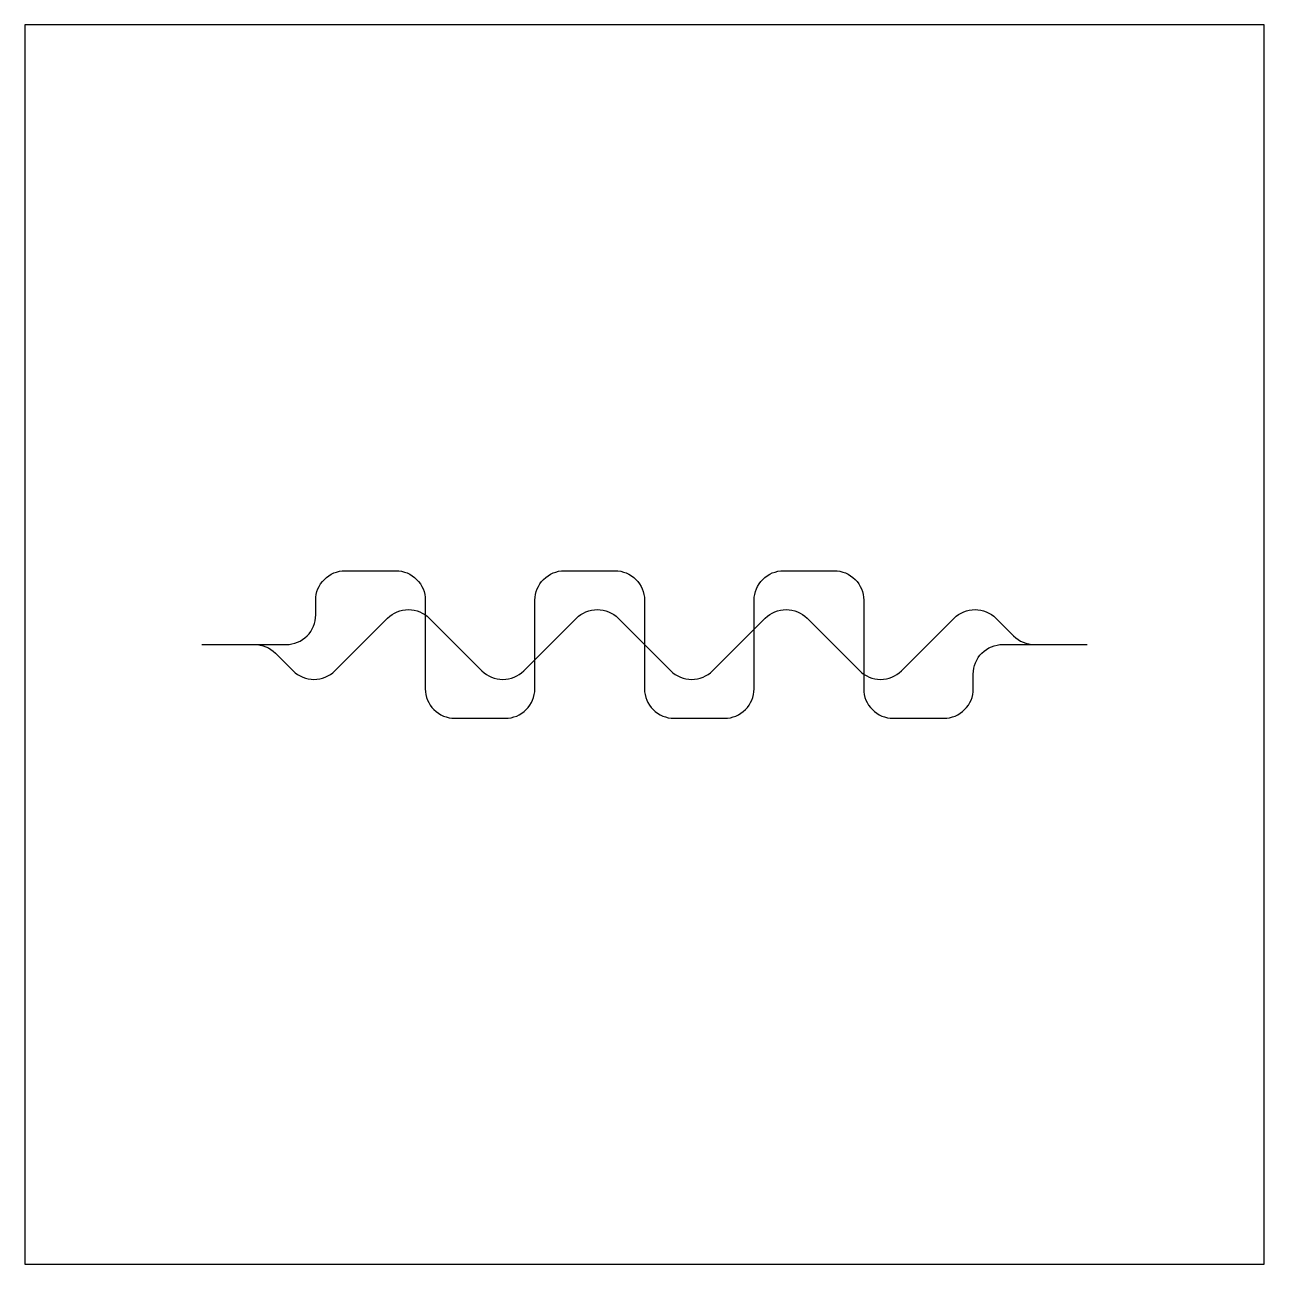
# Model space of a CAD drawing. Header units: millimetres. Extents: x 0 to 210, y 0 to 210.
import ezdxf

# ---------------------------------------------------------------- set-up
doc = ezdxf.new("R2010")
doc.units = ezdxf.units.MM
doc.header["$LTSCALE"] = 2

msp = doc.modelspace()

# ---------------------------------------------------------------- linework, layer by layer
msp.add_lwpolyline([(0, 0), (210, 0), (210, 210), (0, 210)], close=True)
for points in [[(30, 105), (44.29, 105, 0.414214), (49.29, 110), (49.29, 112.5, -0.414214), (54.29, 117.5), (62.86, 117.5, -0.414214), (67.86, 112.5), (67.86, 97.5, 0.414214), (72.86, 92.5), (81.43, 92.5, 0.414214), (86.43, 97.5), (86.43, 112.5, -0.414214), (91.43, 117.5), (100, 117.5, -0.414214), (105, 112.5), (105, 97.5, 0.414214), (110, 92.5), (118.57, 92.5, 0.414214), (123.57, 97.5), (123.57, 112.5, -0.414214), (128.57, 117.5), (137.14, 117.5, -0.414214), (142.14, 112.5), (142.14, 97.5, 0.414214), (147.14, 92.5), (155.71, 92.5, 0.414214), (160.71, 97.5), (160.71, 100, -0.414214), (165.71, 105), (180, 105)], [(30, 105), (38.93, 105, -0.198912), (42.46, 103.54), (45.46, 100.54, 0.414214), (52.54, 100.54), (61.46, 109.46, -0.414214), (68.54, 109.46), (77.46, 100.54, 0.414214), (84.54, 100.54), (93.46, 109.46, -0.414214), (100.54, 109.46), (109.46, 100.54, 0.414214), (116.54, 100.54), (125.46, 109.46, -0.414214), (132.54, 109.46), (141.46, 100.54, 0.414214), (148.54, 100.54), (157.46, 109.46, -0.414214), (164.54, 109.46), (167.54, 106.46, 0.198912), (171.07, 105), (180, 105)]]:
    msp.add_lwpolyline(points, format="xyb")

doc.saveas('drawing.dxf')
